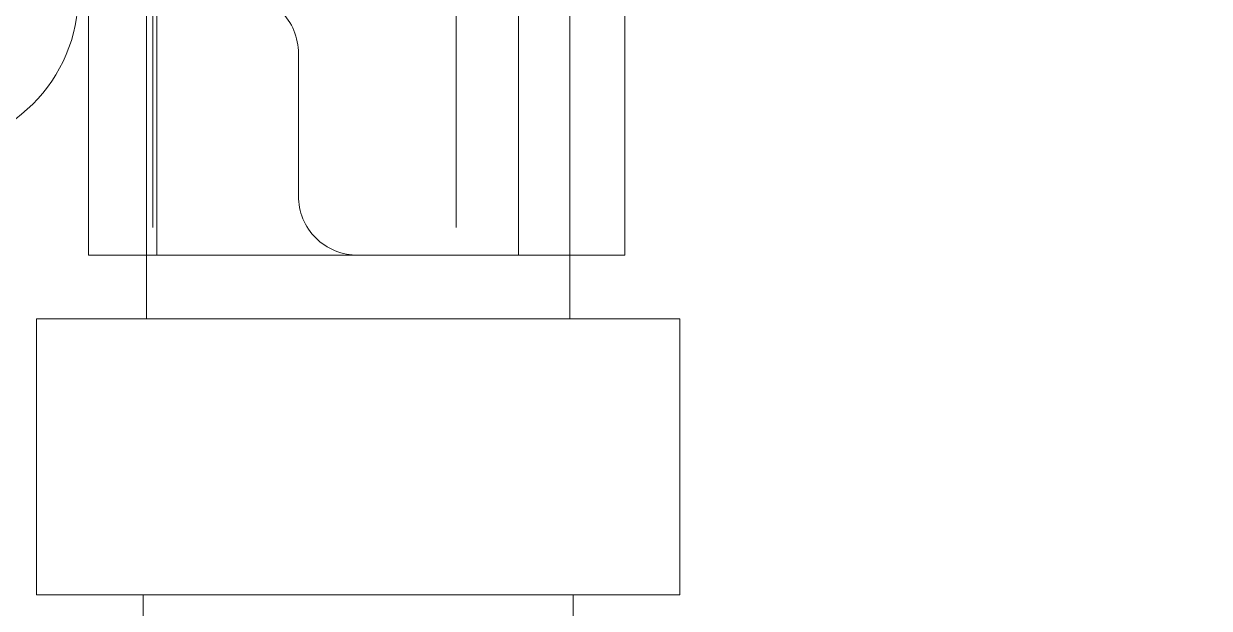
# Model space of a CAD drawing. Extents: x -965262 to 1142518, y -357520 to 71675.
# Drawn here: x -550058.28 to -550013.24, y -209793.12 to -209770.89 of the extents above; entities that cross this region are included whole.
import ezdxf

# ---------------------------------------------------------------- set-up
doc = ezdxf.new("R2010")
doc.units = 0
doc.header["$LTSCALE"] = 10
doc.layers.get('0').update_dxf_attribs({"linetype": 'CONTINUOUS', "lineweight": 30})

# ---------------------------------------------------------------- blocks, each defined once
blk = doc.blocks.new('Крепеж_ворот')
at = {"lineweight": 15}
h = blk.add_hatch(dxfattribs=at)
h.set_pattern_fill('ANSI31', color=256, scale=2, angle=180)
h.set_pattern_definition([(225, (746089.599, 74802.7244), (4.49013, -4.49013), [])])
h.paths.add_polyline_path([(746087.093, 74804.105), (746087.093, 74801.593), (746091.07, 74801.593), (746094.236, 74801.945), (746094.236, 74804.105)], flags=17)
h.paths.add_polyline_path([(746116.444, 74801.593, 0.165118), (746119.867, 74802.756), (746124.245, 74806.115, -0.301689), (746131.369, 74806.605), (746134.764, 74804.672, 0.130081), (746137.545, 74803.936), (746142.212, 74803.936), (746142.212, 74806.447), (746137.545, 74806.447, -0.130081), (746136.007, 74806.854), (746132.611, 74808.787, 0.301689), (746122.716, 74808.107), (746118.338, 74804.748, -0.165112), (746116.444, 74804.105), (746064.102, 74804.105, -0.414223), (746060.991, 74807.216), (746060.991, 74868.492), (746059.414, 74868.492), (746059.414, 74868.758), (746059.414, 74869.531), (746059.414, 74870.487), (746059.414, 74870.734), (746059.414, 74871.714), (746059.414, 74872.249), (746059.414, 74873.157), (746059.414, 74873.929), (746059.414, 74874.676), (746059.414, 74875.61), (746059.414, 74876.122), (746059.414, 74877.125), (746059.414, 74877.353), (746059.414, 74878.328), (746059.414, 74879.1), (746059.414, 74879.367), (746060.991, 74879.367), (746060.991, 74944.507), (746058.48, 74944.507), (746058.48, 74807.216, 0.41422), (746064.102, 74801.593)])
for p, q in [((746099.784, 74861.223), (746099.784, 74885.66)), ((746099.784, 74885.66), (746110.278, 74885.66)), ((746110.278, 74861.223), (746110.278, 74885.66)), ((746098.659, 74881.612), (746099.784, 74881.612)), ((746110.278, 74881.481), (746224.717, 74881.481)), ((746113.754, 74877.17), (746224.717, 74877.17)), ((746098.659, 74865.271), (746099.784, 74865.271)), ((746110.278, 74865.402), (746212.493, 74865.402)), ((746099.784, 74861.223), (746110.278, 74861.223))]:
    blk.add_line(p, q, dxfattribs=at)
at = {"lineweight": 15, "extrusion": (-1.7375e-14, 1, 0)}
for p, q in [((746112.699, 74883.578), (746224.717, 74883.578)), ((746112.699, 74863.197), (746112.699, 74883.578)), ((746112.699, 74863.197), (746135.6, 74863.197))]:
    blk.add_line(p, q, dxfattribs=at)
at = {"lineweight": 15, "ltscale": 0.5, "extrusion": (-1.7375e-14, 1, 0)}
for p, q in [((746112.699, 74879.53), (746224.717, 74879.53)), ((746114.948, 74871.172), (746120.383, 74871.172)), ((746135.6, 74865.799), (746112.699, 74865.799))]:
    blk.add_line(p, q, dxfattribs=at)
at = {"lineweight": 15, "extrusion": (-2.77556e-16, -1, 0)}
blk.add_line((746224.717, 74865.637), (746113.754, 74865.637), dxfattribs=at)
at = {"lineweight": 15}
blk.add_arc((746122.631, 74856.891), 5.922, 90, 180, dxfattribs=at)
at = {"lineweight": 15, "ltscale": 0.5}
for points, knots in [([(746114.948, 74871.172), (746114.665, 74871.172), (746114.364, 74871.228), (746113.81, 74871.458), (746113.557, 74871.631), (746113.155, 74872.033), (746112.981, 74872.289), (746112.753, 74872.845), (746112.699, 74873.144), (746112.699, 74873.42)], [0.37141352, 0.37141352, 0.37141352, 0.37141352, 0.39402571, 0.39402571, 0.41663789, 0.41663789, 0.43959523, 0.43959523, 0.46255257, 0.46255257, 0.46255257, 0.46255257]), ([(746122.631, 74868.923), (746122.631, 74869.199), (746122.577, 74869.498), (746122.349, 74870.054), (746122.175, 74870.31), (746121.773, 74870.712), (746121.521, 74870.885), (746120.966, 74871.115), (746120.665, 74871.172), (746120.383, 74871.172)], [0.28027447, 0.28027447, 0.28027447, 0.28027447, 0.30323181, 0.30323181, 0.32618916, 0.32618916, 0.34880134, 0.34880134, 0.37141352, 0.37141352, 0.37141352, 0.37141352])]:
    blk.add_open_spline(points, degree=3, knots=knots, dxfattribs=at)

msp = doc.modelspace()

# ---------------------------------------------------------------- block references
at = {"xscale": -1, "rotation": 270}
msp.add_blockref('Крепеж_ворот', (-624919.016, -955892.398, -4711.074), dxfattribs=at)

doc.saveas('drawing.dxf')
